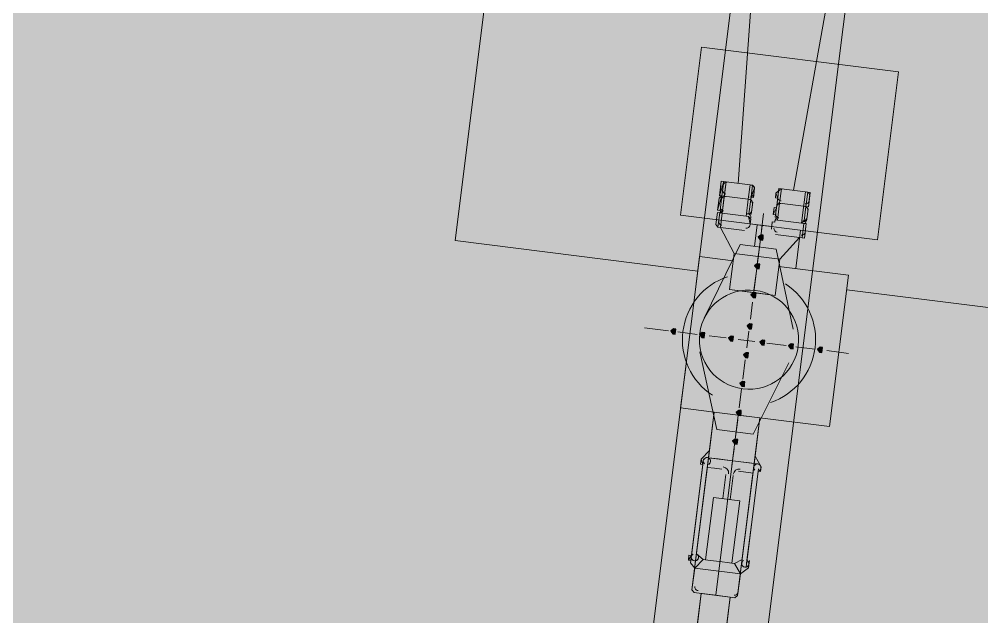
# Model space of a CAD drawing. Header units: metres. Extents: x -4 to 509425, y 7549 to 4732445.
# Drawn here: x 476067.298 to 476070.662, y 4719761.934 to 4719764.024 of the extents above; entities that cross this region are included whole.
import ezdxf

# ---------------------------------------------------------------- set-up
doc = ezdxf.new("R2010")
doc.units = ezdxf.units.M
doc.header["$LTSCALE"] = 0.01
doc.header["$MEASUREMENT"] = 0
doc.layers.get('0').update_dxf_attribs({"lineweight": 0})
doc.layers.add('_SUBESTACIÓN', color=1, linetype='Continuous')
doc.layers.add('SUBESTACION LA VID', color=253, linetype='Continuous')

# ---------------------------------------------------------------- blocks, each defined once
blk = doc.blocks.new('A$Cfff6051d')
at = {"layer": 'SUBESTACION LA VID', "transparency": 33554687}
h = blk.add_hatch(color=256, dxfattribs=at)
h.dxf.hatch_style = 2
h.paths.add_polyline_path([(476069.8978, 4719763.2599), (476069.8988, 4719763.2683), (476069.8904, 4719763.2693), (476069.881, 4719763.262), (476069.8883, 4719763.2525), (476069.8967, 4719763.2515)])
h = blk.add_hatch(color=256, dxfattribs=at)
h.dxf.hatch_style = 2
h.paths.add_polyline_path([(476069.8851, 4719763.1591), (476069.8862, 4719763.1675), (476069.8778, 4719763.1685), (476069.8683, 4719763.1612), (476069.8757, 4719763.1517), (476069.8841, 4719763.1507)])
h = blk.add_hatch(color=256, dxfattribs=at)
h.dxf.hatch_style = 2
h.paths.add_polyline_path([(476069.8725, 4719763.0583), (476069.8735, 4719763.0667), (476069.8651, 4719763.0677), (476069.8557, 4719763.0604), (476069.863, 4719763.0509), (476069.8714, 4719763.0499)])
h = blk.add_hatch(color=256, dxfattribs=at)
h.dxf.hatch_style = 2
h.paths.add_polyline_path([(476069.8588, 4719762.9491), (476069.8598, 4719762.9575), (476069.8514, 4719762.9585), (476069.842, 4719762.9512), (476069.8493, 4719762.9417), (476069.8577, 4719762.9407)])
h = blk.add_hatch(color=256, dxfattribs=at)
h.dxf.hatch_style = 2
h.paths.add_polyline_path([(476069.5921, 4719762.9313), (476069.5931, 4719762.9397), (476069.5847, 4719762.9408), (476069.5753, 4719762.9334), (476069.5826, 4719762.924), (476069.591, 4719762.9229)])
h = blk.add_hatch(color=256, dxfattribs=at)
h.dxf.hatch_style = 2
h.paths.add_polyline_path([(476069.6929, 4719762.9187), (476069.6939, 4719762.9271), (476069.6855, 4719762.9281), (476069.6761, 4719762.9208), (476069.6834, 4719762.9113), (476069.6918, 4719762.9103)])
h = blk.add_hatch(color=256, dxfattribs=at)
h.dxf.hatch_style = 2
h.paths.add_polyline_path([(476069.7937, 4719762.906), (476069.7947, 4719762.9144), (476069.7863, 4719762.9155), (476069.7769, 4719762.9081), (476069.7842, 4719762.8987), (476069.7926, 4719762.8976)])
h = blk.add_hatch(color=256, dxfattribs=at)
h.dxf.hatch_style = 2
h.paths.add_polyline_path([(476069.9029, 4719762.8923), (476069.9039, 4719762.9007), (476069.8955, 4719762.9018), (476069.8861, 4719762.8945), (476069.8934, 4719762.885), (476069.9018, 4719762.8839)])
h = blk.add_hatch(color=256, dxfattribs=at)
h.dxf.hatch_style = 2
h.paths.add_polyline_path([(476069.8462, 4719762.8483), (476069.8472, 4719762.8567), (476069.8388, 4719762.8577), (476069.8294, 4719762.8504), (476069.8367, 4719762.8409), (476069.8451, 4719762.8399)])
h = blk.add_hatch(color=256, dxfattribs=at)
h.dxf.hatch_style = 2
h.paths.add_polyline_path([(476070.0037, 4719762.8797), (476070.0047, 4719762.8881), (476069.9963, 4719762.8892), (476069.9869, 4719762.8818), (476069.9942, 4719762.8724), (476070.0026, 4719762.8713)])
h = blk.add_hatch(color=256, dxfattribs=at)
h.dxf.hatch_style = 2
h.paths.add_polyline_path([(476070.1045, 4719762.8671), (476070.1055, 4719762.8755), (476070.0971, 4719762.8765), (476070.0877, 4719762.8692), (476070.095, 4719762.8597), (476070.1034, 4719762.8587)])
h = blk.add_hatch(color=256, dxfattribs=at)
h.dxf.hatch_style = 2
h.paths.add_polyline_path([(476069.8335, 4719762.7475), (476069.8346, 4719762.7559), (476069.8262, 4719762.7569), (476069.8167, 4719762.7496), (476069.8241, 4719762.7401), (476069.8325, 4719762.7391)])
h = blk.add_hatch(color=256, dxfattribs=at)
h.dxf.hatch_style = 2
h.paths.add_polyline_path([(476069.8209, 4719762.6467), (476069.8219, 4719762.6551), (476069.8135, 4719762.6561), (476069.8041, 4719762.6488), (476069.8114, 4719762.6393), (476069.8198, 4719762.6383)])
h = blk.add_hatch(color=256, dxfattribs=at)
h.dxf.hatch_style = 2
h.paths.add_polyline_path([(476069.8082, 4719762.5459), (476069.8093, 4719762.5543), (476069.8009, 4719762.5553), (476069.7914, 4719762.548), (476069.7988, 4719762.5385), (476069.8072, 4719762.5375)])
at = {"layer": 'SUBESTACION LA VID', "lineweight": 15}
for p, q in [((476069.8107, 4719763.45), (476069.9057, 4719764.7521)), ((476070.0039, 4719763.4258), (476070.2333, 4719764.711)), ((476069.7498, 4719763.4405), (476069.7477, 4719763.4237)), ((476069.8527, 4719763.4447), (476069.7687, 4719763.4552)), ((476069.9619, 4719763.431), (476070.0459, 4719763.4205)), ((476069.8464, 4719763.3943), (476069.7624, 4719763.4048)), ((476069.7624, 4719763.4048), (476069.8464, 4719763.3943)), ((476069.8653, 4719763.409), (476069.8674, 4719763.4258)), ((476069.9409, 4719763.3995), (476069.943, 4719763.4163)), ((476070.0606, 4719763.4016), (476070.0585, 4719763.3848)), ((476069.7435, 4719763.3901), (476069.7403, 4719763.3649)), ((476069.8579, 4719763.3502), (476069.8611, 4719763.3754)), ((476069.9335, 4719763.3407), (476069.9367, 4719763.3659)), ((476069.9556, 4719763.3806), (476070.0396, 4719763.3701)), ((476070.0396, 4719763.3701), (476069.9556, 4719763.3806)), ((476069.7371, 4719763.3397), (476069.734, 4719763.3145)), ((476069.839, 4719763.3355), (476069.755, 4719763.346)), ((476069.755, 4719763.346), (476069.839, 4719763.3355)), ((476069.8925, 4719763.2861), (476069.8999, 4719763.3449)), ((476070.0543, 4719763.3512), (476070.0511, 4719763.326)), ((476069.7487, 4719763.2956), (476069.7969, 4719763.2043)), ((476069.7487, 4719763.2956), (476069.8327, 4719763.2851)), ((476069.8516, 4719763.2998), (476069.8547, 4719763.325)), ((476069.8526, 4719763.3082), (476069.9282, 4719763.2987)), ((476069.8778, 4719763.305), (476069.8683, 4719763.2294)), ((476069.9272, 4719763.2903), (476069.9303, 4719763.3155)), ((476069.9482, 4719763.3218), (476070.0322, 4719763.3113)), ((476070.0322, 4719763.3113), (476069.9482, 4719763.3218)), ((476070.0479, 4719763.3008), (476070.0448, 4719763.2756)), ((476070.0259, 4719763.2609), (476069.9419, 4719763.2714)), ((476070.0259, 4719763.2609), (476069.9565, 4719763.1843)), ((476070.029, 4719763.2861), (476070.0122, 4719763.1517)), ((476069.8179, 4719763.2358), (476069.6918, 4719762.9785)), ((476069.944, 4719763.22), (476069.8179, 4719763.2358)), ((476069.8788, 4719763.1769), (476069.8873, 4719763.2441)), ((476069.944, 4719763.22), (476070.0027, 4719762.9396)), ((476069.8662, 4719763.0761), (476069.8746, 4719763.1433)), ((476069.8536, 4719762.9753), (476069.8609, 4719763.0341)), ((476069.5669, 4719762.9345), (476069.4829, 4719762.945)), ((476069.6677, 4719762.9218), (476069.6005, 4719762.9303)), ((476069.8409, 4719762.8745), (476069.8483, 4719762.9333)), ((476069.7685, 4719762.9092), (476069.7097, 4719762.9166)), ((476069.8693, 4719762.8966), (476069.8105, 4719762.9039)), ((476069.9785, 4719762.8829), (476069.9113, 4719762.8913)), ((476069.7369, 4719762.5889), (476069.6771, 4719762.8609)), ((476070.0793, 4719762.8702), (476070.0121, 4719762.8787)), ((476070.1969, 4719762.8555), (476070.1213, 4719762.865)), ((476069.8272, 4719762.7653), (476069.8356, 4719762.8325)), ((476069.8629, 4719762.5731), (476069.9879, 4719762.822)), ((476069.8146, 4719762.6645), (476069.823, 4719762.7317)), ((476069.8019, 4719762.5637), (476069.8093, 4719762.6225)), ((476069.8629, 4719762.5731), (476069.7369, 4719762.5889)), ((476069.7893, 4719762.4629), (476069.7967, 4719762.5217)), ((476069.6812, 4719762.485), (476069.7106, 4719762.5154)), ((476069.8912, 4719762.4587), (476069.8702, 4719762.4954)), ((476069.6885, 4719762.4755), (476069.6464, 4719762.1395)), ((476069.6632, 4719762.1374), (476069.7053, 4719762.4734)), ((476069.8228, 4719762.1174), (476069.8649, 4719762.4534)), ((476069.7683, 4719762.4314), (476069.7578, 4719762.3474)), ((476069.7935, 4719762.4283), (476069.783, 4719762.3442)), ((476069.8817, 4719762.4513), (476069.8396, 4719762.1153)), ((476069.6653, 4719762.1542), (476069.6884, 4719762.1343)), ((476069.8249, 4719762.1342), (476069.7976, 4719762.1206)), ((476069.8375, 4719762.0985), (476069.8186, 4719762.0838)), ((476069.682, 4719762.0156), (476068.5141, 4719752.6996)), ((476069.7913, 4719762.0019), (476069.6652, 4719762.0177)), ((476069.7829, 4719762.003), (476068.6149, 4719752.687))]:
    blk.add_line(p, q, dxfattribs=at)
at = {"layer": 'SUBESTACION LA VID', "lineweight": 0}
for p, q in [((476069.7456, 4719763.4069), (476069.7519, 4719763.4573)), ((476069.7466, 4719763.4153), (476069.7508, 4719763.4489)), ((476069.7466, 4719763.4153), (476069.7508, 4719763.4489)), ((476069.7466, 4719763.4153), (476069.7508, 4719763.4489)), ((476069.754, 4719763.4059), (476069.7603, 4719763.4563)), ((476069.754, 4719763.4059), (476069.7603, 4719763.4563)), ((476069.755, 4719763.346), (476069.7687, 4719763.4552)), ((476069.8611, 4719763.4437), (476069.8558, 4719763.4017)), ((476069.8684, 4719763.4342), (476069.8558, 4719763.4017)), ((476069.8684, 4719763.4342), (476069.8642, 4719763.4006)), ((476069.8684, 4719763.4342), (476069.8642, 4719763.4006)), ((476069.8684, 4719763.4342), (476069.8642, 4719763.4006)), ((476069.8684, 4719763.4342), (476069.8642, 4719763.4006)), ((476069.8684, 4719763.4342), (476069.8653, 4719763.409)), ((476069.9535, 4719763.4321), (476069.9482, 4719763.3901)), ((476069.9535, 4719763.4321), (476069.9482, 4719763.3901)), ((476069.9535, 4719763.4321), (476069.9482, 4719763.3901)), ((476069.9619, 4719763.431), (476069.9556, 4719763.3806)), ((476069.7392, 4719763.3565), (476069.754, 4719763.4059)), ((476069.7392, 4719763.3565), (476069.7445, 4719763.3985)), ((476069.7392, 4719763.3565), (476069.7445, 4719763.3985)), ((476069.7403, 4719763.3649), (476069.7445, 4719763.3985)), ((476069.7476, 4719763.3555), (476069.754, 4719763.4059)), ((476069.7476, 4719763.3555), (476069.754, 4719763.4059)), ((476069.8674, 4719763.4258), (476069.8653, 4719763.409)), ((476069.9524, 4719763.4237), (476069.9482, 4719763.3901)), ((476069.9524, 4719763.4237), (476069.9482, 4719763.3901)), ((476069.9524, 4719763.4237), (476069.9482, 4719763.3901)), ((476069.9524, 4719763.4237), (476069.9482, 4719763.3901)), ((476070.0322, 4719763.3113), (476070.0459, 4719763.4205)), ((476070.048, 4719763.369), (476070.0543, 4719763.4194)), ((476070.0564, 4719763.368), (476070.0627, 4719763.4184)), ((476070.0574, 4719763.3764), (476070.0627, 4719763.4184)), ((476070.0574, 4719763.3764), (476070.0627, 4719763.4184)), ((476070.0574, 4719763.3764), (476070.0616, 4719763.41)), ((476070.0574, 4719763.3764), (476070.0616, 4719763.41)), ((476070.0574, 4719763.3764), (476070.0616, 4719763.41)), ((476070.0574, 4719763.3764), (476070.0606, 4719763.4016)), ((476069.8464, 4719763.3943), (476069.84, 4719763.3439)), ((476069.8548, 4719763.3933), (476069.8484, 4719763.3429)), ((476069.8537, 4719763.3849), (476069.8484, 4719763.3429)), ((476069.8537, 4719763.3849), (476069.8484, 4719763.3429)), ((476069.8621, 4719763.3838), (476069.8568, 4719763.3418)), ((476069.8621, 4719763.3838), (476069.8568, 4719763.3418)), ((476069.9461, 4719763.3733), (476069.9408, 4719763.3313)), ((476069.9461, 4719763.3733), (476069.9408, 4719763.3313)), ((476069.9461, 4719763.3733), (476069.9408, 4719763.3313)), ((476069.9556, 4719763.3806), (476069.9492, 4719763.3302)), ((476070.0416, 4719763.3186), (476070.048, 4719763.369)), ((476069.7329, 4719763.3061), (476069.7382, 4719763.3481)), ((476069.7329, 4719763.3061), (476069.7382, 4719763.3481)), ((476069.7329, 4719763.3061), (476069.7371, 4719763.3397)), ((476069.7403, 4719763.2967), (476069.7466, 4719763.3471)), ((476069.7403, 4719763.2967), (476069.7466, 4719763.3471)), ((476069.7403, 4719763.2967), (476069.7466, 4719763.3471)), ((476069.7403, 4719763.2967), (476069.7466, 4719763.3471)), ((476069.7403, 4719763.2967), (476069.7466, 4719763.3471)), ((476069.7487, 4719763.2956), (476069.755, 4719763.346)), ((476069.8474, 4719763.3345), (476069.8526, 4719763.3082)), ((476070.05, 4719763.3176), (476070.0553, 4719763.3596)), ((476070.05, 4719763.3176), (476070.0553, 4719763.3596)), ((476070.05, 4719763.3176), (476070.0553, 4719763.3596)), ((476070.0511, 4719763.326), (476070.0553, 4719763.3596)), ((476070.0511, 4719763.326), (476070.0543, 4719763.3512)), ((476070.0511, 4719763.326), (476070.0543, 4719763.3512)), ((476069.8547, 4719763.325), (476069.8526, 4719763.3082)), ((476069.8547, 4719763.325), (476069.8526, 4719763.3082)), ((476069.8547, 4719763.325), (476069.8526, 4719763.3082)), ((476070.0343, 4719763.2598), (476070.0406, 4719763.3102)), ((476070.0343, 4719763.2598), (476070.0406, 4719763.3102)), ((476070.0427, 4719763.2588), (476070.049, 4719763.3092)), ((476070.0437, 4719763.2672), (476070.049, 4719763.3092)), ((476070.0437, 4719763.2672), (476070.0479, 4719763.3008)), ((476070.0437, 4719763.2672), (476070.0479, 4719763.3008)), ((476070.0437, 4719763.2672), (476070.0479, 4719763.3008)), ((476069.7106, 4719762.5154), (476069.6505, 4719762.0366)), ((476069.6812, 4719762.485), (476069.6791, 4719762.4682)), ((476069.6812, 4719762.485), (476069.6801, 4719762.4766)), ((476069.6812, 4719762.485), (476069.6875, 4719762.4671)), ((476069.8912, 4719762.4587), (476069.8891, 4719762.4419)), ((476069.8912, 4719762.4587), (476069.8901, 4719762.4503)), ((476069.6485, 4719762.1563), (476069.6453, 4719762.1311)), ((476069.6485, 4719762.1563), (476069.6453, 4719762.1311)), ((476069.639, 4719762.149), (476069.6369, 4719762.1322)), ((476069.6474, 4719762.1479), (476069.6369, 4719762.1322)), ((476069.638, 4719762.1406), (476069.6369, 4719762.1322)), ((476069.8417, 4719762.1321), (476069.8385, 4719762.1069)), ((476069.8501, 4719762.131), (476069.8469, 4719762.1058)), ((476069.849, 4719762.1226), (476069.8469, 4719762.1058)), ((476069.849, 4719762.1226), (476069.8469, 4719762.1058)), ((476069.849, 4719762.1226), (476069.848, 4719762.1142)), ((476069.682, 4719762.0156), (476069.7829, 4719762.003))]:
    blk.add_line(p, q, dxfattribs=at)
at = {"layer": 'SUBESTACION LA VID', "lineweight": 15}
for points in [[(476070.2133, 4719767.478), (476069.9721, 4719765.5543), (476065.5889, 4719730.5921)], [(476065.9837, 4719730.5426), (476070.3669, 4719765.5048), (476070.6081, 4719767.4285)], [(476070.1907, 4719763.0781), (476071.0391, 4719762.9717), (476071.2318, 4719764.509), (476069.0141, 4719764.787), (476068.8214, 4719763.2498), (476069.6698, 4719763.1434)], [(476070.3716, 4719763.8404), (476069.6827, 4719763.9268), (476069.609, 4719763.3387), (476070.2978, 4719763.2524), (476070.3716, 4719763.8404)], [(476069.7969, 4719763.2043), (476069.7811, 4719763.0783), (476069.8651, 4719763.0677), (476069.8946, 4719763.3029), (476069.8526, 4719763.3082), (476069.8547, 4719763.325), (476069.8474, 4719763.3345), (476069.839, 4719763.3355), (476069.84, 4719763.3439), (476069.8484, 4719763.3429), (476069.8568, 4719763.3418), (476069.8579, 4719763.3502), (476069.8611, 4719763.3754), (476069.8621, 4719763.3838), (476069.8537, 4719763.3849), (476069.8548, 4719763.3933), (476069.8464, 4719763.3943), (476069.8548, 4719763.3933), (476069.8558, 4719763.4017), (476069.8642, 4719763.4006), (476069.8653, 4719763.409), (476069.8674, 4719763.4258), (476069.8684, 4719763.4342), (476069.8611, 4719763.4437), (476069.8527, 4719763.4447), (476069.7687, 4719763.4552), (476069.7603, 4719763.4563), (476069.7519, 4719763.4573), (476069.7508, 4719763.4489), (476069.7498, 4719763.4405), (476069.7477, 4719763.4237), (476069.7466, 4719763.4153), (476069.7456, 4719763.4069), (476069.754, 4719763.4059), (476069.7624, 4719763.4048), (476069.754, 4719763.4059), (476069.7445, 4719763.3985), (476069.7435, 4719763.3901), (476069.7403, 4719763.3649), (476069.7392, 4719763.3565), (476069.7476, 4719763.3555), (476069.755, 4719763.346), (476069.7466, 4719763.3471), (476069.7382, 4719763.3481), (476069.7371, 4719763.3397), (476069.734, 4719763.3145), (476069.7329, 4719763.3061), (476069.7403, 4719763.2967), (476069.7487, 4719763.2956), (476069.7969, 4719763.2043)], [(476069.9565, 4719763.1843), (476069.9407, 4719763.0583), (476069.8651, 4719763.0677), (476069.8946, 4719763.3029), (476069.9282, 4719763.2987), (476069.9303, 4719763.3155), (476069.9387, 4719763.3145), (476069.9398, 4719763.3229), (476069.9482, 4719763.3218), (476069.9492, 4719763.3302), (476069.9408, 4719763.3313), (476069.9419, 4719763.3397), (476069.9335, 4719763.3407), (476069.9367, 4719763.3659), (476069.9451, 4719763.3649), (476069.9461, 4719763.3733), (476069.9472, 4719763.3817), (476069.9556, 4719763.3806), (476069.9472, 4719763.3817), (476069.9482, 4719763.3901), (476069.9493, 4719763.3985), (476069.9409, 4719763.3995), (476069.943, 4719763.4163), (476069.9524, 4719763.4237), (476069.9535, 4719763.4321), (476069.9619, 4719763.431), (476070.0459, 4719763.4205), (476070.0543, 4719763.4194), (476070.0627, 4719763.4184), (476070.0616, 4719763.41), (476070.0606, 4719763.4016), (476070.0585, 4719763.3848), (476070.0574, 4719763.3764), (476070.0564, 4719763.368), (476070.048, 4719763.369), (476070.0396, 4719763.3701), (476070.048, 4719763.369), (476070.0553, 4719763.3596), (476070.0543, 4719763.3512), (476070.0511, 4719763.326), (476070.05, 4719763.3176), (476070.0416, 4719763.3186), (476070.0322, 4719763.3113), (476070.0406, 4719763.3102), (476070.049, 4719763.3092), (476070.0479, 4719763.3008), (476070.0448, 4719763.2756), (476070.0437, 4719763.2672), (476070.0427, 4719763.2588), (476070.0343, 4719763.2598), (476070.0259, 4719763.2609), (476069.9565, 4719763.1843)], [(476069.7938, 4719763.1791), (476069.6762, 4719763.1938), (476069.6583, 4719763.051)], [(476069.7811, 4719763.0783), (476069.7969, 4719763.2043), (476069.9565, 4719763.1843), (476069.9407, 4719763.0583), (476069.7811, 4719763.0783)], [(476069.887, 4719762.6298), (476070.1306, 4719762.5993), (476070.197, 4719763.1285), (476069.9534, 4719763.1591)], [(476069.6277, 4719762.8074), (476069.6098, 4719762.6646), (476069.7274, 4719762.6498)], [(476069.7324, 4719762.0093), (476069.6652, 4719762.0177), (476069.6568, 4719762.0188), (476069.6495, 4719762.0282), (476069.6505, 4719762.0366), (476069.659, 4719762.1038), (476069.6443, 4719762.1227), (476069.6453, 4719762.1311), (476069.6369, 4719762.1322), (476069.638, 4719762.1406), (476069.639, 4719762.149), (476069.6474, 4719762.1479), (476069.6485, 4719762.1563), (476069.6674, 4719762.3075), (476069.6875, 4719762.4671), (476069.6791, 4719762.4682), (476069.6801, 4719762.4766), (476069.6812, 4719762.485), (476069.7106, 4719762.5154), (476069.7274, 4719762.6498), (476069.8114, 4719762.6393), (476069.7324, 4719762.0093)], [(476069.887, 4719762.6298), (476069.867, 4719762.4702), (476069.7074, 4719762.4902), (476069.7274, 4719762.6498), (476069.887, 4719762.6298)], [(476069.7324, 4719762.0093), (476069.7913, 4719762.0019), (476069.7997, 4719762.0009), (476069.8091, 4719762.0082), (476069.8102, 4719762.0166), (476069.8186, 4719762.0838), (476069.8375, 4719762.0985), (476069.8469, 4719762.1058), (476069.848, 4719762.1142), (476069.849, 4719762.1226), (476069.8417, 4719762.1321), (476069.8607, 4719762.2833), (476069.8807, 4719762.4429), (476069.8891, 4719762.4419), (476069.8901, 4719762.4503), (476069.8912, 4719762.4587), (476069.8702, 4719762.4954), (476069.887, 4719762.6298), (476069.8114, 4719762.6393), (476069.7324, 4719762.0093)], [(476069.7074, 4719762.4902), (476069.741, 4719762.486), (476069.7914, 4719762.4797)], [(476069.7032, 4719762.4566), (476069.7284, 4719762.4535), (476069.7536, 4719762.4503)], [(476069.8838, 4719762.4681), (476069.8502, 4719762.4723), (476069.7914, 4719762.4797)], [(476069.8628, 4719762.4366), (476069.8376, 4719762.4398), (476069.8124, 4719762.4429)], [(476069.7892, 4719762.1216), (476069.8166, 4719762.34), (476069.7242, 4719762.3516), (476069.6968, 4719762.1332)], [(476069.8186, 4719762.0838), (476069.7976, 4719762.1206), (476069.7892, 4719762.1216), (476069.7808, 4719762.1227), (476069.7472, 4719762.1269), (476069.7136, 4719762.1311), (476069.7052, 4719762.1322), (476069.6968, 4719762.1332), (476069.6884, 4719762.1343), (476069.659, 4719762.1038), (476069.6443, 4719762.1227)], [(476069.6505, 4719762.0366), (476069.659, 4719762.1038), (476069.8186, 4719762.0838), (476069.8102, 4719762.0166)], [(476069.682, 4719762.0156), (476069.7829, 4719762.003), (476068.6149, 4719752.687), (476068.5141, 4719752.6996), (476069.682, 4719762.0156)]]:
    blk.add_lwpolyline(points, dxfattribs=at)
at = {"layer": 'SUBESTACION LA VID', "lineweight": 0}
for points in [[(476069.7476, 4719763.3555), (476069.754, 4719763.4059), (476069.7603, 4719763.4563), (476069.7456, 4719763.4069)], [(476069.7498, 4719763.4405), (476069.7466, 4719763.4153), (476069.7508, 4719763.4489)], [(476069.7476, 4719763.3555), (476069.754, 4719763.4059), (476069.7603, 4719763.4563)], [(476069.7687, 4719763.4552), (476069.7624, 4719763.4048), (476069.755, 4719763.346)], [(476069.84, 4719763.3439), (476069.8464, 4719763.3943), (476069.8527, 4719763.4447), (476069.8464, 4719763.3943), (476069.84, 4719763.3439)], [(476069.8527, 4719763.4447), (476069.8464, 4719763.3943), (476069.8527, 4719763.4447)], [(476069.8484, 4719763.3429), (476069.8548, 4719763.3933), (476069.8611, 4719763.4437), (476069.8548, 4719763.3933), (476069.8484, 4719763.3429)], [(476069.8611, 4719763.4437), (476069.8548, 4719763.3933), (476069.8484, 4719763.3429)], [(476069.8611, 4719763.4437), (476069.8548, 4719763.3933), (476069.8611, 4719763.4437)], [(476069.8611, 4719763.4437), (476069.8548, 4719763.3933), (476069.8611, 4719763.4437)], [(476069.8611, 4719763.4437), (476069.8548, 4719763.3933), (476069.8611, 4719763.4437)], [(476069.8611, 4719763.4437), (476069.8558, 4719763.4017), (476069.8611, 4719763.4437)], [(476069.8684, 4719763.4342), (476069.8642, 4719763.4006), (476069.8684, 4719763.4342)], [(476069.9408, 4719763.3313), (476069.9472, 4719763.3817), (476069.9535, 4719763.4321)], [(476069.9535, 4719763.4321), (476069.9472, 4719763.3817), (476069.9535, 4719763.4321)], [(476069.9535, 4719763.4321), (476069.9472, 4719763.3817), (476069.9535, 4719763.4321)], [(476069.9535, 4719763.4321), (476069.9472, 4719763.3817), (476069.9535, 4719763.4321)], [(476069.9492, 4719763.3302), (476069.9556, 4719763.3806), (476069.9619, 4719763.431), (476069.9556, 4719763.3806), (476069.9492, 4719763.3302)], [(476069.9619, 4719763.431), (476069.9556, 4719763.3806), (476069.9619, 4719763.431)], [(476069.7392, 4719763.3565), (476069.7445, 4719763.3985), (476069.7392, 4719763.3565)], [(476069.943, 4719763.4163), (476069.9493, 4719763.3985), (476069.9524, 4719763.4237)], [(476069.9524, 4719763.4237), (476069.9482, 4719763.3901), (476069.9524, 4719763.4237)], [(476070.0543, 4719763.4194), (476070.048, 4719763.369), (476070.0416, 4719763.3186)], [(476070.0416, 4719763.3186), (476070.048, 4719763.369), (476070.0543, 4719763.4194)], [(476069.7403, 4719763.3649), (476069.7435, 4719763.3901), (476069.7403, 4719763.3649)], [(476069.8537, 4719763.3849), (476069.8484, 4719763.3429), (476069.8537, 4719763.3849)], [(476069.8537, 4719763.3849), (476069.8484, 4719763.3429), (476069.8537, 4719763.3849)], [(476069.8611, 4719763.3754), (476069.8579, 4719763.3502), (476069.8621, 4719763.3838)], [(476069.8621, 4719763.3838), (476069.8579, 4719763.3502), (476069.8621, 4719763.3838)], [(476069.8611, 4719763.3754), (476069.8579, 4719763.3502), (476069.8611, 4719763.3754)], [(476069.9335, 4719763.3407), (476069.9451, 4719763.3649), (476069.9419, 4719763.3397)], [(476069.9461, 4719763.3733), (476069.9408, 4719763.3313), (476069.9461, 4719763.3733)], [(476069.9461, 4719763.3733), (476069.9408, 4719763.3313), (476069.9461, 4719763.3733)], [(476069.9461, 4719763.3733), (476069.9419, 4719763.3397), (476069.9461, 4719763.3733)], [(476069.9461, 4719763.3733), (476069.9419, 4719763.3397), (476069.9461, 4719763.3733)], [(476069.7329, 4719763.3061), (476069.7382, 4719763.3481), (476069.7329, 4719763.3061)], [(476069.7329, 4719763.3061), (476069.7371, 4719763.3397), (476069.7329, 4719763.3061)], [(476070.05, 4719763.3176), (476070.0553, 4719763.3596), (476070.05, 4719763.3176)], [(476070.0343, 4719763.2598), (476070.0406, 4719763.3102), (476070.0343, 4719763.2598)], [(476070.0437, 4719763.2672), (476070.049, 4719763.3092), (476070.0437, 4719763.2672), (476070.049, 4719763.3092)], [(476069.7274, 4719762.6498), (476069.6495, 4719762.0282), (476069.7106, 4719762.5154)], [(476069.887, 4719762.6298), (476069.8091, 4719762.0082), (476069.8702, 4719762.4954), (476069.8102, 4719762.0166)], [(476069.6875, 4719762.4671), (476069.6443, 4719762.1227), (476069.6674, 4719762.3075)], [(476069.6801, 4719762.4766), (476069.6812, 4719762.485), (476069.6791, 4719762.4682)], [(476069.6812, 4719762.485), (476069.6801, 4719762.4766), (476069.6812, 4719762.485)], [(476069.8891, 4719762.4419), (476069.8912, 4719762.4587), (476069.8901, 4719762.4503), (476069.8912, 4719762.4587)], [(476069.639, 4719762.149), (476069.6369, 4719762.1322), (476069.639, 4719762.149), (476069.6369, 4719762.1322)], [(476069.849, 4719762.1226), (476069.8469, 4719762.1058), (476069.849, 4719762.1226), (476069.8469, 4719762.1058)]]:
    blk.add_lwpolyline(points, dxfattribs=at)
at = {"layer": 'SUBESTACION LA VID'}
for points in [[(476069.8978, 4719763.2599), (476069.8988, 4719763.2683), (476069.8904, 4719763.2693), (476069.881, 4719763.262), (476069.8883, 4719763.2525), (476069.8967, 4719763.2515)], [(476069.8851, 4719763.1591), (476069.8862, 4719763.1675), (476069.8778, 4719763.1685), (476069.8683, 4719763.1612), (476069.8757, 4719763.1517), (476069.8841, 4719763.1507)], [(476069.8725, 4719763.0583), (476069.8735, 4719763.0667), (476069.8651, 4719763.0677), (476069.8557, 4719763.0604), (476069.863, 4719763.0509), (476069.8714, 4719763.0499)], [(476069.8588, 4719762.9491), (476069.8598, 4719762.9575), (476069.8514, 4719762.9585), (476069.842, 4719762.9512), (476069.8493, 4719762.9417), (476069.8577, 4719762.9407)], [(476069.5921, 4719762.9313), (476069.5931, 4719762.9397), (476069.5847, 4719762.9408), (476069.5753, 4719762.9334), (476069.5826, 4719762.924), (476069.591, 4719762.9229)], [(476069.6929, 4719762.9187), (476069.6939, 4719762.9271), (476069.6855, 4719762.9281), (476069.6761, 4719762.9208), (476069.6834, 4719762.9113), (476069.6918, 4719762.9103)], [(476069.7937, 4719762.906), (476069.7947, 4719762.9144), (476069.7863, 4719762.9155), (476069.7769, 4719762.9081), (476069.7842, 4719762.8987), (476069.7926, 4719762.8976)], [(476069.9029, 4719762.8923), (476069.9039, 4719762.9007), (476069.8955, 4719762.9018), (476069.8861, 4719762.8945), (476069.8934, 4719762.885), (476069.9018, 4719762.8839)], [(476069.8462, 4719762.8483), (476069.8472, 4719762.8567), (476069.8388, 4719762.8577), (476069.8294, 4719762.8504), (476069.8367, 4719762.8409), (476069.8451, 4719762.8399)], [(476070.0037, 4719762.8797), (476070.0047, 4719762.8881), (476069.9963, 4719762.8892), (476069.9869, 4719762.8818), (476069.9942, 4719762.8724), (476070.0026, 4719762.8713)], [(476070.1045, 4719762.8671), (476070.1055, 4719762.8755), (476070.0971, 4719762.8765), (476070.0877, 4719762.8692), (476070.095, 4719762.8597), (476070.1034, 4719762.8587)], [(476069.8335, 4719762.7475), (476069.8346, 4719762.7559), (476069.8262, 4719762.7569), (476069.8167, 4719762.7496), (476069.8241, 4719762.7401), (476069.8325, 4719762.7391)], [(476069.8209, 4719762.6467), (476069.8219, 4719762.6551), (476069.8135, 4719762.6561), (476069.8041, 4719762.6488), (476069.8114, 4719762.6393), (476069.8198, 4719762.6383)], [(476069.8082, 4719762.5459), (476069.8093, 4719762.5543), (476069.8009, 4719762.5553), (476069.7914, 4719762.548), (476069.7988, 4719762.5385), (476069.8072, 4719762.5375)]]:
    blk.add_lwpolyline(points, close=True, dxfattribs=at)
at = {"layer": 'SUBESTACION LA VID', "lineweight": 0}
for points in [[(476069.8978, 4719763.2599), (476069.8988, 4719763.2683), (476069.8904, 4719763.2693), (476069.881, 4719763.262), (476069.8883, 4719763.2525), (476069.8967, 4719763.2515)], [(476069.8851, 4719763.1591), (476069.8862, 4719763.1675), (476069.8778, 4719763.1685), (476069.8683, 4719763.1612), (476069.8757, 4719763.1517), (476069.8841, 4719763.1507)], [(476069.8725, 4719763.0583), (476069.8735, 4719763.0667), (476069.8651, 4719763.0677), (476069.8557, 4719763.0604), (476069.863, 4719763.0509), (476069.8714, 4719763.0499)], [(476069.8588, 4719762.9491), (476069.8598, 4719762.9575), (476069.8514, 4719762.9585), (476069.842, 4719762.9512), (476069.8493, 4719762.9417), (476069.8577, 4719762.9407)], [(476069.5921, 4719762.9313), (476069.5931, 4719762.9397), (476069.5847, 4719762.9408), (476069.5753, 4719762.9334), (476069.5826, 4719762.924), (476069.591, 4719762.9229)], [(476069.6929, 4719762.9187), (476069.6939, 4719762.9271), (476069.6855, 4719762.9281), (476069.6761, 4719762.9208), (476069.6834, 4719762.9113), (476069.6918, 4719762.9103)], [(476069.7937, 4719762.906), (476069.7947, 4719762.9144), (476069.7863, 4719762.9155), (476069.7769, 4719762.9081), (476069.7842, 4719762.8987), (476069.7926, 4719762.8976)], [(476069.9029, 4719762.8923), (476069.9039, 4719762.9007), (476069.8955, 4719762.9018), (476069.8861, 4719762.8945), (476069.8934, 4719762.885), (476069.9018, 4719762.8839)], [(476069.8462, 4719762.8483), (476069.8472, 4719762.8567), (476069.8388, 4719762.8577), (476069.8294, 4719762.8504), (476069.8367, 4719762.8409), (476069.8451, 4719762.8399)], [(476070.0037, 4719762.8797), (476070.0047, 4719762.8881), (476069.9963, 4719762.8892), (476069.9869, 4719762.8818), (476069.9942, 4719762.8724), (476070.0026, 4719762.8713)], [(476070.1045, 4719762.8671), (476070.1055, 4719762.8755), (476070.0971, 4719762.8765), (476070.0877, 4719762.8692), (476070.095, 4719762.8597), (476070.1034, 4719762.8587)], [(476069.8335, 4719762.7475), (476069.8346, 4719762.7559), (476069.8262, 4719762.7569), (476069.8167, 4719762.7496), (476069.8241, 4719762.7401), (476069.8325, 4719762.7391)], [(476069.8209, 4719762.6467), (476069.8219, 4719762.6551), (476069.8135, 4719762.6561), (476069.8041, 4719762.6488), (476069.8114, 4719762.6393), (476069.8198, 4719762.6383)], [(476069.8082, 4719762.5459), (476069.8093, 4719762.5543), (476069.8009, 4719762.5553), (476069.7914, 4719762.548), (476069.7988, 4719762.5385), (476069.8072, 4719762.5375)]]:
    blk.add_lwpolyline(points, close=True, dxfattribs=at)
at = {"layer": 'SUBESTACION LA VID'}
for points in [[(475976.8769, 4719766.927), (475976.8769, 4719766.927), (475976.8959, 4719767.0782), (475976.8959, 4719767.0782), (475976.8959, 4719767.0782), (476072.6239, 4719754.9233), (476072.6239, 4719754.9233), (476072.6239, 4719754.9233), (475976.8769, 4719766.927), (475976.8769, 4719766.927)], [(475976.8959, 4719767.0782), (475976.8959, 4719767.0782), (476072.6239, 4719754.9233), (476072.6239, 4719754.9233), (476072.6239, 4719754.9233), (476072.6429, 4719755.0745), (476072.6429, 4719755.0745), (476072.6429, 4719755.0745), (475976.8959, 4719767.0782), (475976.8959, 4719767.0782)]]:
    blk.add_open_spline(points, degree=3, knots=[0, 0, 0, 0, 1, 1, 1, 2, 2, 2, 3, 3, 3, 3], dxfattribs=at)
at = {"layer": 'SUBESTACION LA VID', "lineweight": 0}
for points in [[(475976.8769, 4719766.927), (475976.8769, 4719766.927), (475976.8959, 4719767.0782), (475976.8959, 4719767.0782), (475976.8959, 4719767.0782), (476072.6239, 4719754.9233), (476072.6239, 4719754.9233), (476072.6239, 4719754.9233), (475976.8769, 4719766.927), (475976.8769, 4719766.927)], [(475976.8959, 4719767.0782), (475976.8959, 4719767.0782), (476072.6239, 4719754.9233), (476072.6239, 4719754.9233), (476072.6239, 4719754.9233), (476072.6429, 4719755.0745), (476072.6429, 4719755.0745), (476072.6429, 4719755.0745), (475976.8959, 4719767.0782), (475976.8959, 4719767.0782)]]:
    blk.add_open_spline(points, degree=3, knots=[0, 0, 0, 0, 1, 1, 1, 2, 2, 2, 3, 3, 3, 3], dxfattribs=at)
at = {"layer": 'SUBESTACION LA VID', "lineweight": 15}
for points in [[(476069.7729, 4719763.4547), (476069.7659, 4719763.4556), (476069.7596, 4719763.4507), (476069.7587, 4719763.4437)], [(476069.8679, 4719763.43), (476069.8688, 4719763.437), (476069.8638, 4719763.4433), (476069.8569, 4719763.4442)], [(476069.9661, 4719763.4305), (476069.9591, 4719763.4314), (476069.9528, 4719763.4264), (476069.9519, 4719763.4195)], [(476069.7666, 4719763.4043), (476069.7596, 4719763.4052), (476069.7532, 4719763.4003), (476069.7524, 4719763.3933)], [(476069.7566, 4719763.4269), (476069.7557, 4719763.4199), (476069.7606, 4719763.4136), (476069.7676, 4719763.4127)], [(476069.8516, 4719763.4022), (476069.8586, 4719763.4013), (476069.8649, 4719763.4062), (476069.8658, 4719763.4132)], [(476069.9498, 4719763.4027), (476069.9489, 4719763.3957), (476069.9538, 4719763.3894), (476069.9608, 4719763.3885)], [(476070.0611, 4719763.4058), (476070.062, 4719763.4127), (476070.057, 4719763.4191), (476070.0501, 4719763.42)], [(476069.7492, 4719763.3681), (476069.7483, 4719763.3611), (476069.7533, 4719763.3548), (476069.7602, 4719763.3539)], [(476069.8616, 4719763.3796), (476069.8624, 4719763.3866), (476069.8575, 4719763.3929), (476069.8506, 4719763.3938)], [(476069.9598, 4719763.3801), (476069.9528, 4719763.381), (476069.9464, 4719763.376), (476069.9456, 4719763.3691)], [(476070.0548, 4719763.3554), (476070.0557, 4719763.3623), (476070.0507, 4719763.3687), (476070.0438, 4719763.3696)], [(476070.0448, 4719763.378), (476070.0518, 4719763.3771), (476070.0581, 4719763.382), (476070.059, 4719763.389)], [(476069.7602, 4719763.3539), (476069.7533, 4719763.3548), (476069.7469, 4719763.3499), (476069.7461, 4719763.3429)], [(476069.8442, 4719763.3434), (476069.8512, 4719763.3425), (476069.8575, 4719763.3474), (476069.8584, 4719763.3544)], [(476069.8553, 4719763.3292), (476069.8561, 4719763.3362), (476069.8512, 4719763.3425), (476069.8442, 4719763.3434)], [(476069.9534, 4719763.3297), (476069.9465, 4719763.3306), (476069.9401, 4719763.3256), (476069.9393, 4719763.3187)], [(476069.9424, 4719763.3439), (476069.9415, 4719763.3369), (476069.9465, 4719763.3306), (476069.9534, 4719763.3297)], [(476070.0374, 4719763.3192), (476070.0444, 4719763.3183), (476070.0508, 4719763.3232), (476070.0516, 4719763.3302)], [(476069.7429, 4719763.3177), (476069.742, 4719763.3107), (476069.747, 4719763.3044), (476069.7539, 4719763.3035)], [(476069.8379, 4719763.293), (476069.8449, 4719763.2921), (476069.8512, 4719763.297), (476069.8521, 4719763.304)], [(476070.0485, 4719763.305), (476070.0493, 4719763.3119), (476070.0444, 4719763.3183), (476070.0374, 4719763.3192)], [(476069.9361, 4719763.2935), (476069.9352, 4719763.2865), (476069.9402, 4719763.2802), (476069.9471, 4719763.2793)], [(476070.0311, 4719763.2688), (476070.0381, 4719763.2679), (476070.0444, 4719763.2728), (476070.0453, 4719763.2798)], [(476069.7772, 4719762.4346), (476069.7787, 4719762.4461), (476069.7704, 4719762.4567), (476069.7589, 4719762.4582)], [(476069.8177, 4719762.4508), (476069.8061, 4719762.4523), (476069.7955, 4719762.444), (476069.794, 4719762.4324)], [(476069.7965, 4719762.0098), (476069.8035, 4719762.0089), (476069.8098, 4719762.0138), (476069.8107, 4719762.0208)]]:
    blk.add_open_spline(points, degree=3, dxfattribs=at)
for points, knots in [([(476069.7731, 4719763.1236), (476069.6891, 4719763.0947), (476069.6288, 4719763.0205), (476069.6178, 4719762.9324), (476069.6067, 4719762.8442), (476069.6468, 4719762.7574), (476069.7211, 4719762.7087)], [0, 0, 0, 0, 1, 1, 1, 2, 2, 2, 2]), ([(476069.9245, 4719762.6832), (476070.0085, 4719762.7121), (476070.0688, 4719762.7863), (476070.0798, 4719762.8744), (476070.0909, 4719762.9626), (476070.0508, 4719763.0493), (476069.9765, 4719763.0981)], [0, 0, 0, 0, 1, 1, 1, 2, 2, 2, 2]), ([(476069.6766, 4719762.925), (476069.6647, 4719762.8299), (476069.7321, 4719762.7431), (476069.8272, 4719762.7312), (476069.9223, 4719762.7193), (476070.0091, 4719762.7867), (476070.021, 4719762.8818), (476070.0329, 4719762.9769), (476069.9655, 4719763.0637), (476069.8704, 4719763.0756), (476069.7753, 4719763.0875), (476069.6885, 4719763.0201), (476069.6766, 4719762.925)], [0, 0, 0, 0, 1, 1, 1, 2, 2, 2, 3, 3, 3, 4, 4, 4, 4]), ([(476069.7032, 4719762.4908), (476069.6978, 4719762.4914), (476069.6926, 4719762.4886), (476069.6902, 4719762.4837), (476069.6878, 4719762.4788), (476069.6889, 4719762.4729), (476069.6927, 4719762.4691)], [0, 0, 0, 0, 1, 1, 1, 2, 2, 2, 2]), ([(476069.7142, 4719762.4766), (476069.7151, 4719762.4835), (476069.7102, 4719762.4899), (476069.7032, 4719762.4908), (476069.6962, 4719762.4916), (476069.6899, 4719762.4867), (476069.689, 4719762.4797)], [0, 0, 0, 0, 1, 1, 1, 2, 2, 2, 2]), ([(476069.708, 4719762.4672), (476069.7127, 4719762.4699), (476069.7152, 4719762.4754), (476069.7141, 4719762.4807), (476069.713, 4719762.486), (476069.7086, 4719762.4901), (476069.7032, 4719762.4908)], [0, 0, 0, 0, 1, 1, 1, 2, 2, 2, 2]), ([(476069.8796, 4719762.4686), (476069.8742, 4719762.4693), (476069.869, 4719762.4665), (476069.8666, 4719762.4616), (476069.8642, 4719762.4567), (476069.8652, 4719762.4508), (476069.8691, 4719762.447)], [0, 0, 0, 0, 1, 1, 1, 2, 2, 2, 2]), ([(476069.8906, 4719762.4545), (476069.8915, 4719762.4614), (476069.8866, 4719762.4678), (476069.8796, 4719762.4686), (476069.8727, 4719762.4695), (476069.8663, 4719762.4646), (476069.8654, 4719762.4576)], [0, 0, 0, 0, 1, 1, 1, 2, 2, 2, 2]), ([(476069.8844, 4719762.4451), (476069.8891, 4719762.4478), (476069.8916, 4719762.4532), (476069.8905, 4719762.4586), (476069.8894, 4719762.4639), (476069.885, 4719762.468), (476069.8796, 4719762.4686)], [0, 0, 0, 0, 1, 1, 1, 2, 2, 2, 2]), ([(476069.6531, 4719762.1531), (476069.6484, 4719762.1504), (476069.646, 4719762.1449), (476069.6471, 4719762.1396), (476069.6481, 4719762.1343), (476069.6525, 4719762.1302), (476069.6579, 4719762.1295)], [0, 0, 0, 0, 1, 1, 1, 2, 2, 2, 2]), ([(476069.6579, 4719762.1295), (476069.6633, 4719762.1289), (476069.6686, 4719762.1317), (476069.6709, 4719762.1366), (476069.6733, 4719762.1415), (476069.6723, 4719762.1474), (476069.6684, 4719762.1512)], [0, 0, 0, 0, 1, 1, 1, 2, 2, 2, 2]), ([(476069.6469, 4719762.1437), (476069.646, 4719762.1368), (476069.651, 4719762.1304), (476069.6579, 4719762.1295), (476069.6649, 4719762.1287), (476069.6712, 4719762.1336), (476069.6721, 4719762.1406)], [0, 0, 0, 0, 1, 1, 1, 2, 2, 2, 2]), ([(476069.8295, 4719762.131), (476069.8248, 4719762.1283), (476069.8224, 4719762.1228), (476069.8235, 4719762.1175), (476069.8246, 4719762.1122), (476069.8289, 4719762.1081), (476069.8343, 4719762.1074)], [0, 0, 0, 0, 1, 1, 1, 2, 2, 2, 2]), ([(476069.8233, 4719762.1216), (476069.8224, 4719762.1146), (476069.8274, 4719762.1083), (476069.8343, 4719762.1074), (476069.8413, 4719762.1066), (476069.8476, 4719762.1115), (476069.8485, 4719762.1185)], [0, 0, 0, 0, 1, 1, 1, 2, 2, 2, 2]), ([(476069.8343, 4719762.1074), (476069.8397, 4719762.1067), (476069.845, 4719762.1096), (476069.8473, 4719762.1145), (476069.8497, 4719762.1194), (476069.8487, 4719762.1253), (476069.8448, 4719762.1291)], [0, 0, 0, 0, 1, 1, 1, 2, 2, 2, 2]), ([(476069.6595, 4719762.0398), (476069.659, 4719762.0364), (476069.66, 4719762.0331), (476069.662, 4719762.0304), (476069.6641, 4719762.0277), (476069.6671, 4719762.026), (476069.6705, 4719762.0256)], [0, 0, 0, 0, 1, 1, 1, 2, 2, 2, 2])]:
    blk.add_open_spline(points, degree=3, knots=knots, dxfattribs=at)

msp = doc.modelspace()

# ---------------------------------------------------------------- hatches: boundary and pattern name
at = {"layer": '_SUBESTACIÓN', "transparency": 33554559}
h = msp.add_hatch(color=1, dxfattribs=at)
h.dxf.hatch_style = 1
h.paths.add_polyline_path([(475968.6399, 4719805.825), (476089.9386, 4719790.615), (476078.1686, 4719696.74), (475956.8686, 4719711.9502)])

# ---------------------------------------------------------------- block references
at = {"linetype": 'Continuous'}
msp.add_blockref('A$Cfff6051d', (0, 0), dxfattribs=at)

doc.saveas('drawing.dxf')
